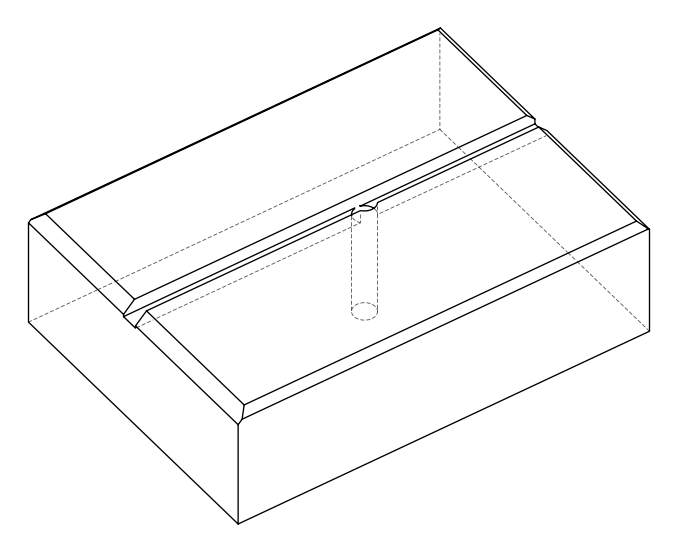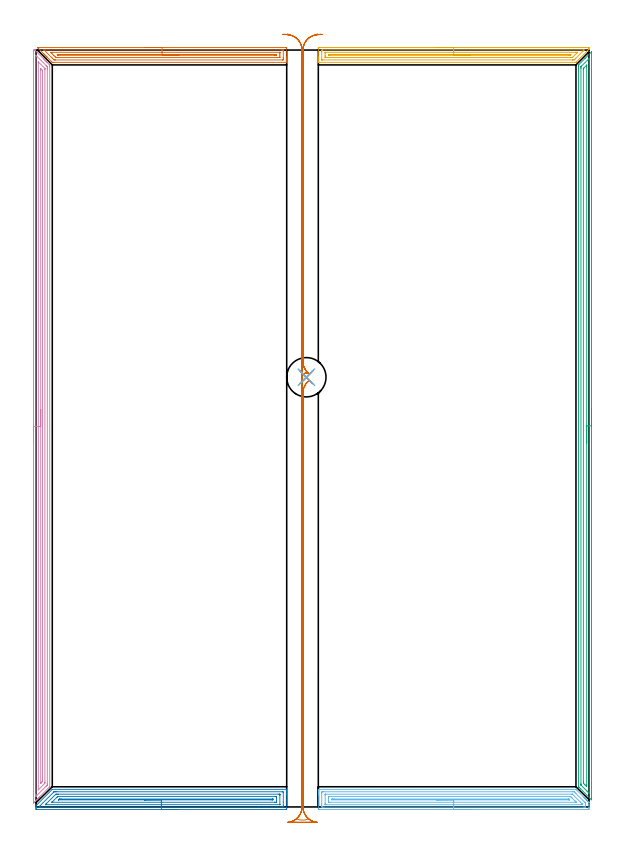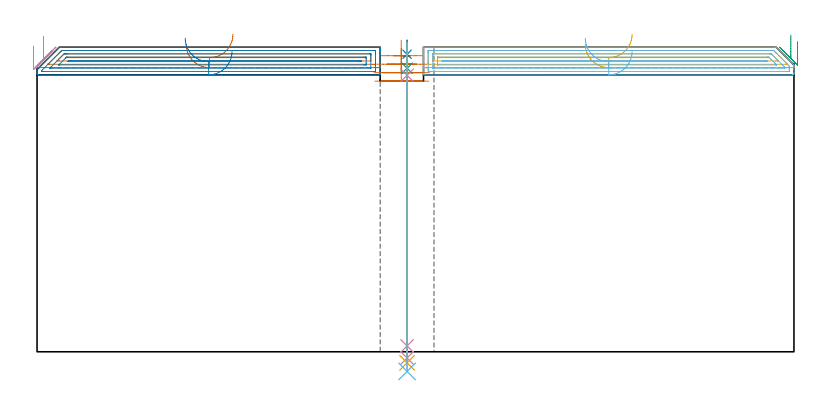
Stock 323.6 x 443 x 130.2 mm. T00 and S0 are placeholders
(PLAN: 12 operations, 6 tool changes, 56.6 min)
(1 AREA_MILL | FG_CHAMFER_SURFACE | UGT0205_001 | 4.69 min | 5751 mm3)
(2 AREA_MILL_1 | FG_CHAMFER_SURFACE_1 | UGT0205_001 | 5.9 min | 10663 mm3)
(3 AREA_MILL_2 | FG_CHAMFER_SURFACE_2 | UGT0205_001 | 10.54 min | 12785 mm3)
(4 AREA_MILL_3 | FG_CHAMFER_SURFACE_3 | UGT0205_001 | 14.03 min | 19360 mm3)
(5 AREA_MILL_4 | FG_CHAMFER_SURFACE_4 | UGT0205_001 | 5.12 min | 6004 mm3)
(6 AREA_MILL_5 | FG_CHAMFER_SURFACE_5 | UGT0205_001 | 6.42 min | 11211 mm3)
(7 MILL_RECTANGULAR_SLOT | SLOT_RECTANGULAR | UGT0201_100 | Follow Part, ap 4.5, ae 75% | 8.16 min | 118257 mm3)
(8 SPOT_DRILL | STEP1HOLE | NXT0321_9005460120000 | 0.05 min | 0 mm3)
(9 DRILL_BLIND_HOLE_INTO_CENTER | STEP1HOLE | NXT0301_125 | 0.05 min | 0 mm3)
(10 GUN_DRILL_THROUGH_HOLE | STEP1HOLE | UGT0307_001 | 0.58 min | 2214 mm3)
(11 SPADE_DRILL_TO_ENLARGE_THROUGH_HOLE | STEP1HOLE | UGT0306_005 | 0.55 min | 16857 mm3)
(12 DRILL_TO_ENLARGE_THROUGH_HOLE | STEP1HOLE | UGT0301_055 | 0.56 min | 29073 mm3)
(TOOL UGT0205_001 | Chamfer Mill 20 x 3 x 45 deg. | D20 FL50 Z2)
(TOOL UGT0201_100 | End Mill 18 mm | D18 FL22 Z2)
(TOOL NXT0321_9005460120000 | NC Spot Drill, 142deg, 12mm, Carbide, Uncoated | D12 PA142 FL30 Z2)
(TOOL NXT0301_125 | Carbide Drill 6mm [861.1-0600-018A1-GP GC34] | D6 PA150 FL18.7 Z2)
(TOOL UGT0307_001 | Gun Drill 5 mm | D5 PA130 FL24 Z1)
(TOOL UGT0306_005 | Spade Drill 14.5mm | D14.5 PA132 FL10 Z2)
(TOOL UGT0301_055 | Twist Drill 23 mm | D23 PA118 FL155 Z2)
(OP 1 AREA_MILL)
G17 G21 G94 G90
T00 M6
G54
G17 G0 G90 X63.75 Y444.5 S1061 M3
G43 Z140.2 H0
Z131.5
G94 G1 X63.788 Z130.628 F250.
X63.902 Z129.763
X64.091 Z128.912
X64.353 Z128.08
X64.687 Z127.274
X65.09 Z126.5
X65.558 Z125.764
X66.089 Z125.072
X66.679 Z124.429
X67.322 Z123.84
X68.014 Z123.308
X68.75 Z122.84
X69.524 Z122.437
X70.33 Z122.103
X71.162 Z121.841
X72.013 Z121.652
X72.878 Z121.538
X73.75 Z121.5
X146.086 Y444.499 Z121.501
X146.489 Y444.496 Z121.502
X146.69 Y444.492 Z121.505
X146.7 Y444.1 Z121.897
Y438.833 Z127.161
Y438.284 Z127.713
Y437.956 Z128.04
Y437.406 Z128.59
Y437.078 Z128.917
Y436.42 Z129.579
Y436.099 Z129.9
X146.697 Y435.947 Z130.045
X146.69 Y435.802 Z130.188
X146.533 Y435.8 Z130.2
X10.344
X9.526 Y435.805 Z130.194
X9.499 Y435.807 Z130.192
X9.451 Y435.851 Z130.148
X9.099 Y436.2 Z129.798
X6.601 Y438.698 Z127.3
X6.465 Y438.833 Z127.162
X6.325 Y438.974 Z127.024
X6.17 Y439.129 Z126.868
X6.026 Y439.272 Z126.723
X5.879 Y439.42 Z126.578
X5.738 Y439.561 Z126.437
X5.587 Y439.711 Z126.284
X5.432 Y439.867 Z126.131
X5.307 Y439.992 Z126.005
X5.15 Y440.147 Z125.847
X4.986 Y440.313 Z125.685
X4.875 Y440.424 Z125.574
X4.708 Y440.589 Z125.406
X4.539 Y440.76 Z125.238
X1.18 Y444.119 Z121.881
X0.967 Y444.336 Z121.664
X0.819 Y444.493 Z121.506
X0.967 Y444.5 Z121.5
X73.75
Y443.086 Z122.914
X143.546
X144.3 Y443.085 Z122.915
X144.441 Y443.084 Z122.916
X144.654 Y443.079 Z122.921
X144.691 Y443.072 Z122.928
X144.695 Y443.043 Z122.957
X144.697 Y443.013 Z122.987
X144.7 Y442.83 Z123.17
Y438.441 Z127.559
X144.696 Y437.956 Z128.044
X144.691 Y437.572 Z128.428
X144.668 Y437.221 Z128.779
X144.3 Y437.216 Z128.784
X144.161 Y437.215 Z128.785
X11.237
X11.097
X10.721 Y437.221 Z128.779
X10.537 Y437.225 Z128.775
X10.344 Y437.41 Z128.59
X9.795 Y437.956 Z128.044
X9.451 Y438.299 Z127.701
X4.745 Y443.006 Z122.994
X4.699 Y443.055 Z122.945
X4.68 Y443.078 Z122.922
Y443.08 Z122.92
X4.685 Y443.082 Z122.918
X4.744 Y443.084 Z122.916
X4.986 Y443.086 Z122.914
X5.125
X73.75
Y441.672 Z124.328
X142.584 Y441.671 Z124.329
X142.639 Y441.67 Z124.33
X142.675 Y441.667 Z124.333
X142.689 Y441.665 Z124.335
X142.691 Y441.648 Z124.352
X142.697 Y441.467 Z124.533
X142.7 Y441.285 Z124.715
Y440.589 Z125.411
Y439.529 Z126.471
X142.697 Y438.833 Z127.167
X142.693 Y438.657 Z127.343
X142.688 Y438.635 Z127.365
X142.669 Y438.633 Z127.367
X142.618 Y438.63 Z127.37
X142.514 Y438.629 Z127.371
X13.023
X12.338
X12.13 Y438.632 Z127.368
X11.922 Y438.635 Z127.365
X11.56 Y438.652 Z127.348
X11.37 Y438.833 Z127.167
X11.237 Y438.963 Z127.037
X10.488 Y439.711 Z126.289
X9.451 Y440.748 Z125.252
X8.735 Y441.467 Z124.533
X8.558 Y441.648 Z124.352
X8.553 Y441.666 Z124.334
X9.451 Y441.671 Z124.329
X73.75 Y441.672 Z124.328
Y440.257 Z125.743
X140.173
X140.391 Y440.255 Z125.745
X140.5 Y440.253 Z125.747
X140.69 Y440.246 Z125.754
X140.691 Y440.15 Z125.85
X140.69 Y440.054 Z125.946
X140.5 Y440.047 Z125.953
X140.389 Y440.044 Z125.956
X139.498 Y440.043 Z125.957
X13.023
X12.683 Y440.045 Z125.955
X12.633 Y440.049 Z125.951
X12.609 Y440.052 Z125.948
X12.581 Y440.075 Z125.925
X12.539 Y440.112 Z125.888
X12.501 Y440.151 Z125.849
X12.432 Y440.229 Z125.771
X12.416 Y440.252 Z125.748
X12.432 Y440.254 Z125.746
X12.469 Y440.256 Z125.744
X12.805 Y440.257 Z125.743
X13.023
X73.75
X74.621 Z125.781
X75.486 Z125.895
X76.338 Z126.083
X77.17 Z126.346
X77.976 Z126.68
X78.75 Z127.082
X79.486 Z127.551
X80.178 Z128.082
X80.821 Z128.672
X81.41 Z129.315
X81.941 Z130.007
X82.41 Z130.743
X82.813 Z131.516
X83.147 Z132.322
X83.409 Z133.154
X83.598 Z134.006
X83.712 Z134.871
X83.75 Z135.743
G0 Z140.2
M5
M2
(OP 2 AREA_MILL_1)
G17 G21 G94 G90
T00 M6
G54
G17 G0 G90 X83.35 Y-1.5 S1061 M3
G43 Z140.2 H0
Z128.4
G94 G1 X83.312 Z127.528 F250.
X83.198 Z126.664
X83.009 Z125.812
X82.747 Z124.98
X82.413 Z124.174
X82.01 Z123.4
X81.542 Z122.664
X81.01 Z121.972
X80.421 Z121.329
X79.778 Z120.74
X79.086 Z120.209
X78.35 Z119.74
X77.576 Z119.337
X76.77 Z119.003
X75.938 Z118.741
X75.087 Z118.552
X74.222 Z118.438
X73.35 Z118.4
X0.443 Y-1.499 Z118.401
X0.161 Y-1.496 Z118.404
X0.002 Y-1.491 Z118.405
X0. Y-1.256 Z118.64
Y-0.937 Z118.959
Y-0.297 Z119.603
Y0.203 Z120.102
X0.01 Y0.804 Z120.701
X0.045 Y0.842 Z120.74
X0.161 Y0.961 Z120.859
X9.465 Y10.264 Z130.163
X9.506 Y10.294 Z130.192
X9.532 Y10.3 Z130.2
X146.539
X146.69 Y10.297 Z130.188
X146.693 Y10.259 Z130.151
X146.7 Y9.895 Z129.794
Y9.487 Z129.387
Y8.847 Z128.742
Y7.638 Z127.535
Y7.068 Z126.962
Y-0.652 Z119.245
X146.698 Y-0.937 Z118.961
X146.692 Y-1.491 Z118.406
X146.652 Y-1.494 Z118.404
X146.093 Y-1.5 Z118.4
X73.35
Y-0.086 Z119.814
X2.43 Y-0.085 Z119.815
X2.392 Y-0.083 Z119.817
X2.01 Y-0.047 Z119.853
X2.006 Y0.337 Z120.237
X2.392 Y0.742 Z120.642
X10.425 Y8.775 Z128.675
X10.463 Y8.81 Z128.71
X10.509 Y8.847 Z128.747
X11.28 Y8.885 Z128.785
X11.318
X12.171 Y8.886 Z128.786
X144.27 Y8.885 Z128.785
X144.308 Y8.883 Z128.783
X144.69 Y8.847 Z128.747
X144.699 Y8.458 Z128.358
X144.7 Y2.621 Z122.521
Y0.842 Z120.742
X144.699 Y0.453 Z120.353
X144.69 Y-0.047 Z119.853
X144.344 Y-0.083 Z119.817
X144.308 Y-0.085 Z119.815
X130.31 Y-0.086 Z119.814
X73.35
Y1.328 Z121.228
X5.962 Y1.329 Z121.229
X5.471 Y1.332 Z121.232
X5.458 Y1.335 Z121.235
X5.449 Y1.339 Z121.239
X5.456 Y1.347 Z121.247
X5.831 Y1.732 Z121.632
X5.896 Y1.797 Z121.697
X11.318 Y7.217 Z127.117
X11.57 Y7.459 Z127.359
X11.812 Y7.465 Z127.365
X12.21 Y7.469 Z127.369
X12.698 Y7.471 Z127.371
X13.103
X142.119
X142.523 Y7.469 Z127.369
X142.657 Y7.466 Z127.366
X142.676 Y7.465 Z127.365
X142.69 Y7.454 Z127.354
X142.694 Y7.362 Z127.262
X142.698 Y7.245 Z127.145
X142.699 Y7.068 Z126.968
X142.7 Y6.892 Z126.792
X142.699 Y1.556 Z121.456
X142.693 Y1.379 Z121.279
X142.69 Y1.335 Z121.235
X142.673 Y1.333 Z121.233
X142.624 Y1.331 Z121.231
X142.523 Y1.329 Z121.229
X73.35 Y1.328 Z121.228
Y2.743 Z122.643
X9.532 Y2.744 Z122.644
X9.408 Y2.745 Z122.645
X9.325 Y2.75 Z122.65
X9.309 Y2.753 Z122.653
X9.311 Y2.756 Z122.656
X9.352 Y2.801 Z122.701
X9.396 Y2.847 Z122.747
X9.532 Y2.984 Z122.884
X12.024 Y5.475 Z125.375
X12.21 Y5.661 Z125.561
X12.473 Y5.917 Z125.817
X12.567 Y6.006 Z125.906
X12.625 Y6.05 Z125.95
X13.225 Y6.057 Z125.957
X139.967
X140.637 Y6.055 Z125.955
X140.675 Y6.053 Z125.953
X140.69 Y6.051 Z125.951
X140.692 Y6.032 Z125.932
X140.696 Y5.932 Z125.832
X140.699 Y5.73 Z125.63
X140.7 Y5.327 Z125.227
Y3.548 Z123.448
X140.698 Y3.085 Z122.985
X140.695 Y2.872 Z122.772
X140.69 Y2.766 Z122.666
X140.687 Y2.749 Z122.649
X140.666 Y2.747 Z122.647
X140.614 Y2.745 Z122.645
X139.845 Y2.743 Z122.643
X139.723
X73.35
Y4.157 Z124.057
X13.261
X13.231 Y4.158 Z124.058
X13.186 Y4.161 Z124.061
X13.174 Y4.164 Z124.064
Y4.166 Z124.066
X13.191 Y4.188 Z124.088
X13.251 Y4.252 Z124.152
X13.399 Y4.4 Z124.3
X13.599 Y4.597 Z124.497
X13.632 Y4.626 Z124.526
X13.646 Y4.636 Z124.536
X13.671 Y4.638 Z124.538
X13.753 Y4.641 Z124.541
X13.995 Y4.643 Z124.543
X14.644
X138.304
X138.467 Y4.641 Z124.541
X138.596 Y4.639 Z124.539
X138.676 Y4.636 Z124.536
X138.69 Y4.611 Z124.511
X138.693 Y4.4 Z124.3
Y4.241 Z124.141
X138.69 Y4.168 Z124.068
X138.548 Y4.164 Z124.064
X138.302 Y4.159 Z124.059
X138.06 Y4.158 Z124.058
X137.411 Y4.157 Z124.057
X73.35
X72.478 Z124.095
X71.614 Z124.209
X70.762 Z124.398
X69.93 Z124.66
X69.124 Z124.994
X68.35 Z125.397
X67.614 Z125.865
X66.922 Z126.396
X66.279 Z126.986
X65.69 Z127.629
X65.158 Z128.321
X64.69 Z129.057
X64.287 Z129.831
X63.953 Z130.637
X63.691 Z131.469
X63.502 Z132.32
X63.388 Z133.185
X63.35 Z134.057
G0 Z140.2
M5
M2
(OP 3 AREA_MILL_2)
G17 G21 G94 G90
T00 M6
G54
G17 G0 G90 X325.1 Y233.05 S1061 M3
G43 Z140.2 H0
Z132.6
G94 G1 Y233.012 Z131.728 F250.
Y232.898 Z130.863
Y232.709 Z130.012
Y232.447 Z129.18
Y232.113 Z128.374
Y231.71 Z127.6
Y231.241 Z126.864
Y230.71 Z126.172
Y230.121 Z125.529
Y229.478 Z124.94
Y228.786 Z124.408
Y228.05 Z123.94
Y227.276 Z123.537
Y226.47 Z123.203
Y225.638 Z122.941
Y224.786 Z122.752
Y223.921 Z122.638
Y223.05 Z122.6
Y4.352
X325.096 Y4.245 Z122.596
X325.093 Y4.227 Z122.598
X325.091 Y4.217 Z122.6
X325.043 Y4.253 Z122.648
X324.929 Y4.37 Z122.768
X324.914 Y4.385 Z122.784
X318.685 Y10.614 Z129.013
X317.76 Y11.539 Z129.939
X317.589 Y11.711 Z130.108
X317.503 Y11.805 Z130.189
X317.5 Y11.986 Z130.2
Y434.113
X317.503 Y434.295 Z130.189
X317.591 Y434.392 Z130.107
X321.338 Y438.138 Z126.362
X324.914 Y441.715 Z122.784
X325.043 Y441.847 Z122.649
X325.091 Y441.883 Z122.6
X325.093 Y441.872 Z122.598
X325.096 Y441.855 Z122.596
X325.1 Y441.748 Z122.6
Y223.05
X323.686 Z124.014
X323.685 Y8.409 Z124.015
X323.684 Y8.217 Z124.016
X323.681 Y8.121 Z124.019
X323.68 Y8.088 Z124.02
X323.657 Y8.104 Z124.043
X323.343 Y8.409 Z124.357
X323.043 Y8.707 Z124.657
X322.446 Y9.303 Z125.254
X319.218 Y12.533 Z128.482
X319.046 Y12.708 Z128.654
X318.96 Y12.799 Z128.74
X318.921 Y12.842 Z128.779
X318.92 Y12.881 Z128.78
X318.915 Y13.539 Z128.785
X318.914 Y432.325 Z128.786
X318.916 Y432.982 Z128.784
X318.92 Y433.219 Z128.78
X318.921 Y433.255 Z128.779
X318.951 Y433.29 Z128.749
X319.011 Y433.356 Z128.689
X319.102 Y433.451 Z128.598
X319.217 Y433.567 Z128.483
X323.341 Y437.691 Z124.359
X323.455 Y437.801 Z124.245
X323.637 Y437.975 Z124.063
X323.679 Y438.005 Z124.021
X323.682 Y437.93 Z124.018
X323.685 Y437.691 Z124.015
Y437.496
X323.686 Y223.05 Z124.014
X322.272 Z125.428
X322.271 Y12.779 Z125.429
X322.266 Y11.986 Z125.434
X322.265 Y11.968 Z125.435
X322.221 Y11.986 Z125.479
X322.172 Y12.031 Z125.528
X321.318 Y12.881 Z126.382
X320.604 Y13.595 Z127.096
X320.424 Y13.775 Z127.276
X320.336 Y13.87 Z127.364
X320.329 Y14.67 Z127.371
Y14.772
Y431.533
X320.331 Y431.929 Z127.369
X320.333 Y432.126 Z127.367
X320.335 Y432.221 Z127.365
X320.424 Y432.325 Z127.276
X320.426 Y432.327 Z127.274
X322.172 Y434.072 Z125.528
X322.192 Y434.092 Z125.508
X322.214 Y434.113 Z125.486
X322.242 Y434.131 Z125.458
X322.266 Y434.138 Z125.434
X322.267 Y434.113 Z125.433
X322.27 Y434.055 Z125.43
X322.271 Y434.011 Z125.429
X322.272 Y433.219 Z125.428
Y223.05
Y222.178 Z125.466
Y221.313 Z125.58
Y220.462 Z125.769
Y219.63 Z126.031
Y218.824 Z126.365
Y218.05 Z126.768
Y217.314 Z127.237
Y216.622 Z127.768
Y215.979 Z128.357
Y215.389 Z129.001
Y214.858 Z129.693
Y214.39 Z130.428
Y213.987 Z131.202
Y213.653 Z132.008
Y213.391 Z132.84
Y213.202 Z133.692
Y213.088 Z134.557
Y213.05 Z135.428
G0 Z140.2
M5
M2
(OP 4 AREA_MILL_3)
G17 G21 G94 G90
T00 M6
G54
G17 G0 G90 X-1.5 Y212.65 S1061 M3
G43 Z140.2 H0
Z130.7
G94 G1 Y212.688 Z129.828 F250.
Y212.802 Z128.964
Y212.991 Z128.112
Y213.253 Z127.28
Y213.587 Z126.474
Y213.99 Z125.7
Y214.458 Z124.964
Y214.99 Z124.272
Y215.579 Z123.629
Y216.222 Z123.04
Y216.914 Z122.509
Y217.65 Z122.04
Y218.424 Z121.637
Y219.23 Z121.303
Y220.062 Z121.041
Y220.914 Z120.852
Y221.778 Z120.738
Y222.65 Z120.7
Y442.83
X-1.497 Y442.917 Z120.703
X-1.492 Y443. Z120.706
X-0.72 Y442.999 Z121.479
X-0.697 Y442.995 Z121.502
X-0.691 Y442.99 Z121.509
X-0.679 Y442.979 Z121.52
X-0.654 Y442.954 Z121.545
X-0.253 Y442.554 Z121.944
X4.383 Y437.918 Z126.582
X4.564 Y437.738 Z126.76
X5.067 Y437.233 Z127.267
X5.277 Y437.024 Z127.475
X5.439 Y436.863 Z127.634
X5.596 Y436.706 Z127.793
X5.723 Y436.578 Z127.921
X5.877 Y436.425 Z128.072
X6.025 Y436.276 Z128.223
X6.17 Y436.131 Z128.368
X6.315 Y435.987 Z128.511
X6.455 Y435.847 Z128.652
X6.617 Y435.685 Z128.814
X6.753 Y435.549 Z128.949
X7.629 Y434.673 Z129.825
X7.953 Y434.345 Z130.152
X7.993 Y434.301 Z130.193
X8. Y433.451 Z130.2
Y11.847
X8.002 Y11.813 Z130.198
X7.974 Y11.775 Z130.171
X7.76 Y11.56 Z129.96
X2.07 Y5.869 Z124.268
X1.936 Y5.734 Z124.132
X1.797 Y5.596 Z123.995
X1.641 Y5.44 Z123.839
X1.499 Y5.296 Z123.694
X1.35 Y5.149 Z123.548
X1.211 Y5.01 Z123.409
X1.061 Y4.858 Z123.256
X0.904 Y4.703 Z123.102
X0.782 Y4.581 Z122.98
X0.623 Y4.42 Z122.818
X0.457 Y4.256 Z122.655
X0.353 Y4.152 Z122.55
X-0.253 Y3.546 Z121.945
X-0.435 Y3.363 Z121.761
X-1.036 Y2.764 Z121.164
X-1.492 Y2.308 Z120.706
X-1.494 Y2.32 Z120.705
X-1.498 Y2.47 Z120.702
X-1.5 Y2.781 Z120.7
Y2.916
Y222.65
X-0.086 Z122.114
X-0.085 Y439.533 Z122.115
X-0.084 Y439.704 Z122.116
X-0.08 Y439.886 Z122.12
X-0.079 Y439.915 Z122.121
X-0.057 Y439.899 Z122.143
X-0.025 Y439.871 Z122.175
X0.146 Y439.704 Z122.346
X5.877 Y433.972 Z128.077
X6.394 Y433.452 Z128.594
X6.571 Y433.268 Z128.771
X6.579 Y433.09 Z128.779
X6.584 Y432.731 Z128.784
X6.585 Y432.558 Z128.785
X6.586 Y431.836 Z128.786
X6.585 Y13.806 Z128.785
Y13.635
X6.579 Y12.919 Z128.779
X6.574 Y12.835 Z128.774
X6.487 Y12.742 Z128.687
X6.181 Y12.432 Z128.381
X5.877 Y12.127 Z128.077
X0.239 Y6.489 Z122.439
X0.064 Y6.317 Z122.264
X-0.012 Y6.244 Z122.188
X-0.074 Y6.187 Z122.126
X-0.08 Y6.313 Z122.12
X-0.083 Y6.489 Z122.117
X-0.085 Y6.93 Z122.115
X-0.086 Y7.212 Z122.114
Y222.65
X1.328 Z123.528
X1.329 Y435.585 Z123.529
X1.333 Y435.932 Z123.533
X1.335 Y436.029 Z123.535
X1.339 Y436.053 Z123.539
X1.347 Y436.046 Z123.547
X1.405 Y435.993 Z123.605
X1.499 Y435.901 Z123.699
X5.091 Y432.309 Z127.291
X5.136 Y432.262 Z127.336
X5.157 Y432.237 Z127.357
X5.164 Y432.226 Z127.364
X5.166 Y432.185 Z127.366
X5.17 Y431.838 Z127.37
X5.171 Y431.665 Z127.371
Y14.528
X5.17 Y14.356 Z127.37
X5.166 Y14.182 Z127.366
X5.157 Y13.869 Z127.357
X5.001 Y13.702 Z127.201
X4.969 Y13.668 Z127.169
X1.431 Y10.131 Z123.631
X1.361 Y10.062 Z123.561
X1.347 Y10.054 Z123.547
X1.335 Y10.05 Z123.535
X1.332 Y10.062 Z123.532
X1.33 Y10.084 Z123.53
X1.329 Y10.235 Z123.529
X1.328 Y222.65 Z123.528
X2.743 Z124.943
Y431.289
X2.745 Y431.665 Z124.945
X2.75 Y432.175 Z124.95
X3.25 Y431.699 Z125.45
X3.284 Y431.665 Z125.484
X3.75 Y431.155 Z125.95
X3.754 Y430.772 Z125.954
X3.757 Y430.255 Z125.957
Y15.798
X3.755 Y15.422 Z125.955
X3.75 Y14.911 Z125.95
X3.379 Y14.528 Z125.579
X3.314 Y14.463 Z125.514
X3.25 Y14.399 Z125.45
X2.871 Y14.021 Z125.071
X2.807 Y13.961 Z125.007
X2.765 Y13.926 Z124.965
X2.749 Y13.917 Z124.949
X2.747 Y13.951 Z124.947
X2.744 Y14.019 Z124.944
X2.743 Y14.152 Z124.943
Y222.65
Y223.522 Z124.981
Y224.386 Z125.095
Y225.238 Z125.283
Y226.07 Z125.546
Y226.876 Z125.88
Y227.65 Z126.282
Y228.386 Z126.751
Y229.078 Z127.282
Y229.721 Z127.872
Y230.31 Z128.515
Y230.842 Z129.207
Y231.31 Z129.943
Y231.713 Z130.717
Y232.047 Z131.522
Y232.309 Z132.354
Y232.498 Z133.206
Y232.612 Z134.071
Y232.65 Z134.943
G0 Z140.2
M5
M2
(OP 5 AREA_MILL_4)
G17 G21 G94 G90
T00 M6
G54
G17 G0 G90 X234.4 Y444.5 S1061 M3
G43 Z140.2 H0
Z131.5
G94 G1 X234.438 Z130.628 F250.
X234.552 Z129.763
X234.741 Z128.912
X235.003 Z128.08
X235.337 Z127.274
X235.74 Z126.5
X236.208 Z125.764
X236.74 Z125.072
X237.329 Z124.429
X237.972 Z123.84
X238.664 Z123.308
X239.4 Z122.84
X240.174 Z122.437
X240.98 Z122.103
X241.812 Z121.841
X242.663 Z121.652
X243.528 Z121.538
X244.4 Z121.5
X323.433
X323.556 Y444.496 Z121.504
X323.59 Y444.493 Z121.506
X323.6 Y444.321 Z121.678
Y443.879 Z122.121
X323.599 Y443.549 Z122.445
X323.59 Y443.398 Z122.594
X323.444 Y443.243 Z122.756
X323.437 Y443.236 Z122.764
X316.112 Y435.912 Z130.086
X315.995 Y435.803 Z130.189
X315.842 Y435.8 Z130.2
X165.367
X165.21 Y435.802 Z130.188
X165.202 Y435.948 Z130.045
X165.2 Y436.099 Z129.9
Y436.421 Z129.578
Y437.078 Z128.917
Y438.284 Z127.713
Y438.833 Z127.161
Y443.825 Z122.172
X165.203 Y444.1 Z121.897
X165.21 Y444.492 Z121.505
X165.41 Y444.496 Z121.502
X165.813 Y444.5 Z121.5
X244.4
Y443.086 Z122.914
X320.307 Y443.085 Z122.915
X320.448 Y443.084 Z122.916
X320.799 Y443.079 Z122.921
X320.637 Y442.898 Z123.102
X320.477 Y442.731 Z123.269
X320.307 Y442.557 Z123.443
X320.2 Y442.45 Z123.55
X315.705 Y437.956 Z128.044
X315.326 Y437.585 Z128.415
X314.949 Y437.221 Z128.779
X314.806 Y437.218 Z128.782
X314.056 Y437.215 Z128.785
X313.917 Y437.214 Z128.786
X167.6 Y437.215 Z128.785
X167.459 Y437.216 Z128.784
X167.246 Y437.221 Z128.779
X167.209 Y437.229 Z128.771
X167.205 Y437.257 Z128.743
X167.202 Y437.287 Z128.713
X167.2 Y437.47 Z128.53
Y441.859 Z124.141
X167.203 Y442.344 Z123.656
X167.209 Y442.728 Z123.272
X167.232 Y443.079 Z122.921
X167.6 Y443.084 Z122.916
X167.739 Y443.085 Z122.915
X244.4 Y443.086 Z122.914
Y441.672 Z124.328
X315.842 Y441.671 Z124.329
X316.528 Y441.67 Z124.33
X316.735 Y441.668 Z124.332
X316.926 Y441.665 Z124.335
X316.765 Y441.467 Z124.533
X316.751 Y441.451 Z124.549
X314.056 Y438.756 Z127.244
X313.96 Y438.668 Z127.332
X313.923 Y438.635 Z127.365
X313.884 Y438.634 Z127.366
X313.714 Y438.631 Z127.369
X313.371 Y438.629 Z127.371
X313.163 Y438.628 Z127.372
X169.316 Y438.629 Z127.371
X169.261 Y438.63 Z127.37
X169.225 Y438.633 Z127.367
X169.211 Y438.635 Z127.365
X169.209 Y438.652 Z127.348
X169.203 Y438.833 Z127.167
X169.2 Y439.015 Z126.985
Y439.711 Z126.289
Y440.771 Z125.229
X169.203 Y441.467 Z124.533
X169.206 Y441.643 Z124.357
X169.212 Y441.665 Z124.335
X169.23 Y441.667 Z124.333
X169.281 Y441.67 Z124.33
X169.386 Y441.671 Z124.329
X244.4 Y441.672 Z124.328
Y440.257 Z125.743
X312.608
X312.826 Y440.254 Z125.746
X312.934 Y440.25 Z125.75
X313.077 Y440.237 Z125.763
X312.995 Y440.153 Z125.847
X312.902 Y440.062 Z125.938
X312.82 Y440.049 Z125.951
X312.607 Y440.046 Z125.954
X312.27 Y440.043 Z125.957
X311.933
X171.727
X171.509 Y440.044 Z125.956
X171.4 Y440.047 Z125.953
X171.21 Y440.054 Z125.946
X171.209 Y440.15 Z125.85
X171.21 Y440.246 Z125.754
X171.4 Y440.253 Z125.747
X171.51 Y440.256 Z125.744
X171.846 Y440.257 Z125.743
X172.065
X244.4
X245.272 Z125.781
X246.136 Z125.895
X246.988 Z126.083
X247.82 Z126.346
X248.626 Z126.68
X249.4 Z127.082
X250.136 Z127.551
X250.828 Z128.082
X251.471 Z128.672
X252.06 Z129.315
X252.591 Z130.007
X253.06 Z130.743
X253.463 Z131.516
X253.797 Z132.322
X254.059 Z133.154
X254.248 Z134.006
X254.362 Z134.871
X254.4 Z135.743
G0 Z140.2
M5
M2
(OP 6 AREA_MILL_5)
G17 G21 G94 G90
T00 M6
G54
G17 G0 G90 X254.4 Y-1.5 S1061 M3
G43 Z140.2 H0
Z128.4
G94 G1 X254.362 Z127.528 F250.
X254.248 Z126.664
X254.059 Z125.812
X253.797 Z124.98
X253.463 Z124.174
X253.06 Z123.4
X252.591 Z122.664
X252.06 Z121.972
X251.471 Z121.329
X250.828 Z120.74
X250.136 Z120.208
X249.4 Z119.74
X248.626 Z119.337
X247.82 Z119.003
X246.988 Z118.741
X246.136 Z118.552
X245.272 Z118.438
X244.4 Z118.4
X165.813
X165.482 Y-1.496 Z118.402
X165.21 Y-1.492 Z118.406
X165.2 Y-1.215 Z118.682
Y7.068 Z126.963
Y7.625 Z127.522
Y7.958 Z127.854
Y8.515 Z128.411
Y8.847 Z128.742
Y9.879 Z129.779
X165.208 Y10.258 Z130.149
X165.21 Y10.297 Z130.188
X165.367 Y10.3 Z130.2
X315.842
X315.995 Y10.297 Z130.189
X316.06 Y10.242 Z130.138
X316.121 Y10.181 Z130.076
X316.289 Y10.012 Z129.91
X320.716 Y5.586 Z125.482
X320.822 Y5.478 Z125.377
X320.903 Y5.397 Z125.297
X321.012 Y5.289 Z125.186
X321.118 Y5.182 Z125.082
X321.2 Y5.1 Z124.999
X321.309 Y4.993 Z124.889
X321.413 Y4.887 Z124.787
X321.498 Y4.802 Z124.702
X321.605 Y4.696 Z124.593
X321.708 Y4.592 Z124.491
X321.796 Y4.504 Z124.404
X321.902 Y4.4 Z124.296
X322.004 Y4.296 Z124.196
X322.093 Y4.207 Z124.106
X322.198 Y4.104 Z124.
X322.299 Y4.001 Z123.901
X322.391 Y3.909 Z123.809
X322.495 Y3.807 Z123.703
X322.594 Y3.706 Z123.605
X322.689 Y3.611 Z123.511
X322.791 Y3.511 Z123.407
X322.89 Y3.411 Z123.31
X322.986 Y3.314 Z123.213
X323.088 Y3.214 Z123.11
X323.185 Y3.115 Z123.015
X323.284 Y3.016 Z122.915
X323.384 Y2.918 Z122.814
X323.48 Y2.82 Z122.719
X323.582 Y2.716 Z122.615
X323.598 Y2.692 Z122.59
X323.599 Y2.621 Z122.52
X323.6 Y2.594 Z122.493
Y2.405 Z122.305
Y1.507 Z121.407
Y0.842 Z120.738
Y-0.38 Z119.517
X323.596 Y-0.937 Z118.958
X323.592 Y-1.491 Z118.405
X323.545 Y-1.493 Z118.403
X322.986 Y-1.5 Z118.4
X244.4
Y-0.086 Z119.814
X168.531
X167.636 Y-0.084 Z119.816
X167.6 Y-0.082 Z119.818
X167.21 Y-0.047 Z119.853
X167.203 Y0.348 Z120.248
X167.201 Y0.842 Z120.742
X167.2 Y1.24 Z121.14
X167.201 Y7.958 Z127.858
X167.202 Y8.353 Z128.253
X167.21 Y8.847 Z128.747
X167.565 Y8.882 Z128.782
X167.6 Y8.883 Z128.783
X168.454 Y8.886 Z128.786
X314.056
X314.916 Y8.881 Z128.781
X314.949 Y8.879 Z128.779
X314.991 Y8.847 Z128.747
X315.842 Y8.008 Z127.908
X315.892 Y7.958 Z127.858
X321.229 Y2.621 Z122.521
X321.59 Y2.233 Z122.133
X321.596 Y1.732 Z121.632
X321.599 Y1.335 Z121.235
Y0.842 Z120.742
X321.598 Y0.447 Z120.347
X321.59 Y-0.047 Z119.853
X321.235 Y-0.082 Z119.818
X321.2 Y-0.083 Z119.817
X320.346 Y-0.086 Z119.814
X244.4
Y1.328 Z121.228
X169.79 Y1.329 Z121.229
X169.386 Y1.331 Z121.231
X169.251 Y1.333 Z121.233
X169.211 Y1.335 Z121.235
X169.207 Y1.424 Z121.324
X169.203 Y1.547 Z121.447
X169.201 Y1.732 Z121.632
X169.2 Y1.916 Z121.816
X169.201 Y7.068 Z126.968
X169.202 Y7.251 Z127.151
X169.21 Y7.437 Z127.337
X169.217 Y7.466 Z127.366
X169.235 Y7.467 Z127.367
X169.284 Y7.47 Z127.37
X169.386 Y7.471 Z127.371
X313.652
X313.854 Y7.469 Z127.369
X313.903 Y7.467 Z127.367
X313.924 Y7.464 Z127.364
X313.958 Y7.434 Z127.334
X314.056 Y7.343 Z127.243
X318.521 Y2.88 Z122.78
X318.779 Y2.621 Z122.521
X319.414 Y1.983 Z121.883
X319.534 Y1.855 Z121.755
X319.59 Y1.791 Z121.691
X319.593 Y1.732 Z121.632
X319.597 Y1.55 Z121.45
X319.59 Y1.363 Z121.263
X319.583 Y1.335 Z121.235
X319.565 Y1.333 Z121.233
X319.515 Y1.33 Z121.23
X319.414 Y1.329 Z121.229
X244.4 Y1.328 Z121.228
Y2.743 Z122.643
X171.943
X171.271 Y2.745 Z122.645
X171.233 Y2.747 Z122.647
X171.216 Y2.749 Z122.649
X171.21 Y2.761 Z122.661
X171.206 Y2.863 Z122.763
X171.202 Y3.069 Z122.969
X171.2 Y3.482 Z123.382
Y5.261 Z125.161
X171.201 Y5.72 Z125.62
X171.203 Y5.935 Z125.835
X171.207 Y6.042 Z125.942
X171.21 Y6.051 Z125.951
X171.216 Y6.053 Z125.953
X171.242 Y6.056 Z125.956
X171.294 Y6.057 Z125.957
X312.393
X312.777 Y6.052 Z125.952
X312.869 Y6.05 Z125.95
X312.988 Y5.951 Z125.851
X313.163 Y5.784 Z125.684
X313.661 Y5.289 Z125.189
X314.056 Y4.895 Z124.795
X315.441 Y3.511 Z123.411
X315.842 Y3.109 Z123.009
X316.117 Y2.829 Z122.729
X316.172 Y2.77 Z122.67
X316.189 Y2.75 Z122.65
X316.176 Y2.749 Z122.649
X316.111 Y2.746 Z122.646
X315.842 Y2.743 Z122.643
X315.72
X244.4
Y4.157 Z124.057
X173.202
X173.2 Y4.158 Z124.058
X173.203 Y4.4 Z124.3
X173.207 Y4.562 Z124.462
X173.21 Y4.636 Z124.536
X173.363 Y4.639 Z124.539
X173.608 Y4.642 Z124.542
X173.851 Y4.643 Z124.543
X174.5
X311.377
X311.621 Y4.641 Z124.541
X311.784 Y4.638 Z124.538
X311.84 Y4.636 Z124.536
X311.869 Y4.621 Z124.521
X311.916 Y4.578 Z124.478
X312.099 Y4.4 Z124.3
X312.27 Y4.226 Z124.126
X312.324 Y4.161 Z124.061
X312.317
X312.27 Y4.159 Z124.059
X311.621 Y4.157 Z124.057
X311.377
X244.4
X243.528 Z124.095
X242.663 Z124.209
X241.812 Z124.398
X240.98 Z124.66
X240.174 Z124.994
X239.4 Z125.397
X238.664 Z125.865
X237.972 Z126.396
X237.329 Z126.986
X236.74 Z127.629
X236.208 Z128.321
X235.74 Z129.057
X235.337 Z129.831
X235.003 Z130.637
X234.741 Z131.469
X234.552 Z132.32
X234.438 Z133.185
X234.4 Z134.057
G0 Z140.2
M5
M2
(OP 7 MILL_RECTANGULAR_SLOT)
G17 G21 G94 G90
T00 M6
G54
G17 G0 G90 X147.164 Y452.475 S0 M3
G43 Z140.202 H0
Z126.576
G94 G1 X149.96 Y451.389 F250.
G2 X155.7 Y443. R9. F500.
G1 Y251.724
X155.71 Y251.723
G2 X159.561 Y253.597 R2.5
G1 X159.566 Y253.606
G2 X156.2 Y260.624 R9.
G1 Y443.
G2 X161.959 Y451.396 R9.
G1 X164.758 Y452.477 F250.
G0 X145.167 Y452.362 Z122.951
G1 X148.129 Y451.886
G2 X155.7 Y443. R9. F500.
G1 Y251.724
X155.71 Y251.723
G2 X159.561 Y253.597 R2.5
G1 X159.566 Y253.606
G2 X156.2 Y260.624 R9.
G1 Y443.
G2 X163.79 Y451.889 R9.
G1 X166.753 Y452.359 F250.
G0 X144.127 Y452.131 Z119.325
G1 X147.124 Y451.99
G2 X155.7 Y443. R9. F500.
G1 Y251.724
X155.71 Y251.723
G2 X159.561 Y253.597 R2.5
G1 X159.566 Y253.606
G2 X156.2 Y260.624 R9.
G1 Y443.
G2 X164.776 Y451.99 R9.
G1 X167.773 Y452.131 F250.
G0 X144.444 Y452.215 Z115.7
G1 X147.434 Y451.97
G2 X155.7 Y443. R9. F500.
G1 Y251.724
X155.71 Y251.723
G2 X159.561 Y253.597 R2.5
G1 X159.566 Y253.606
G2 X156.2 Y260.624 R9.
G1 Y443.
G2 X164.466 Y451.97 R9.
G1 X167.456 Y452.215 F250.
G0 Z140.202
X155.7 Y226.55
Z133.202
G1 Y251.276 Z126.576
Y0. F500.
G2 X152.375 Y-6.985 R9.
G3 X159.527 Y-6.987 R9.
G2 X156.2 Y0. R9.
G1 Y242.376
G2 X159.566 Y249.394 R9.
G0 Z140.202
X155.7 Y226.55
Z129.576
G1 Y251.276 Z122.951 F250.
Y0. F500.
G2 X149.694 Y-8.487 R9.
G1 X149.684 Y-8.516
G3 X152.597 Y-9. R9.
G1 X159.303
G3 X162.216 Y-8.516 R9.
G1 X162.206 Y-8.487
G2 X156.2 Y0. R9.
G1 Y242.376
G2 X159.566 Y249.394 R9.
G0 Z140.202
X155.7 Y226.55
Z125.951
G1 Y251.276 Z119.325 F250.
Y0. F500.
G2 X147.791 Y-8.934 R9.
G1 X147.788 Y-8.964
G3 X148.598 Y-9. R9.
G1 X163.3
G3 X164.111 Y-8.963 R9.
G1 X164.108 Y-8.934
G2 X156.2 Y0. R9.
G1 Y242.376
G2 X159.566 Y249.394 R9.
G0 Z140.202
X155.7 Y226.55
Z122.325
G1 Y251.276 Z115.7 F250.
Y0. F500.
G2 X147.124 Y-8.99 R9.
G1 X164.776
G2 X156.2 Y0. R9.
G1 Y242.376
G2 X159.566 Y249.394 R9.
G0 Z140.202
M5
M2
(OP 8 SPOT_DRILL)
G17 G21 G94 G90
T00 M6
G54
G17 G0 G90 X158.2 Y251.5 S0 M3
G43 Z140.2 H0
G94 G81 G98 Z127.2 F250. R133.2
G80
M5
M2
(OP 9 DRILL_BLIND_HOLE_INTO_CENTER)
G17 G21 G94 G90
T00 M6
G54
G17 G0 G90 X158.2 Y251.5 S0 M3
G43 Z140.2 H1
G94 G81 G98 Z121.2 F250. R132.2
G80
M5
M2
(OP 10 GUN_DRILL_THROUGH_HOLE)
G17 G21 G94 G90
T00 M6
G54
G17 G0 G90 X158.2 Y251.5 M8
G43 Z140.2 H0
Z127.39
S716 M3
G94 G1 Z118.204 F125. M26
G4 X.084
Z2.5 F250.
G4 X.084
Z-2.666 F125.
G4 X.084
M5
M9
G0 Z127.39
Z140.2
M2
(OP 11 SPADE_DRILL_TO_ENLARGE_THROUGH_HOLE)
G17 G21 G94 G90
T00 M6
G54
G17 G0 G90 X158.2 Y251.5 S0 M3
G43 Z140.2 H0
G94 G73 G98 Z-4.728 F250. Q13.493 R132.2
G80
M5
M2
(OP 12 DRILL_TO_ENLARGE_THROUGH_HOLE)
G17 G21 G94 G90
T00 M6
G54
G17 G0 G90 X158.2 Y251.5 S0 M3
G43 Z140.2 H0
G94 G73 G98 Z-8.41 F250. Q19.801 R132.2
G80
M5
M2
